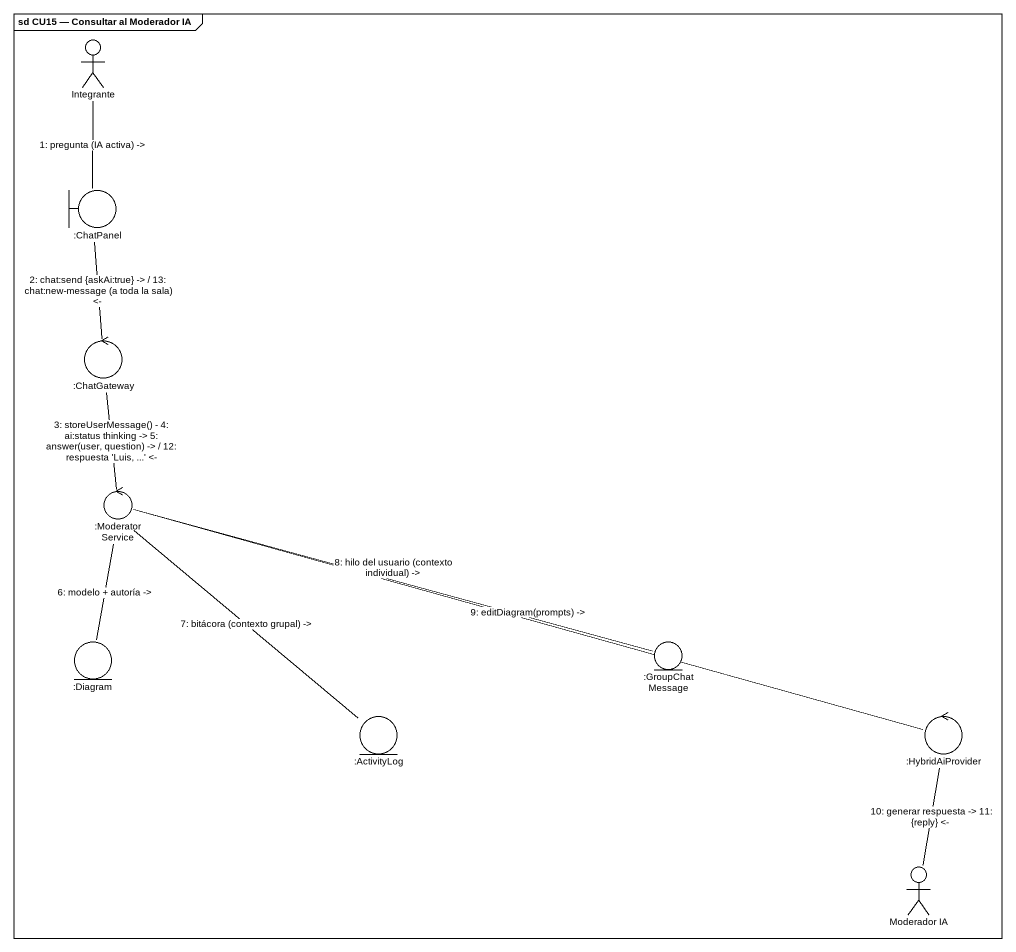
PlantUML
@startuml
mainframe sd CU15 — Consultar al Moderador IA
actor Integrante
boundary ":ChatPanel" as ChatPanel
control ":ChatGateway" as ChatGateway
control ":ModeratorService" as ModeratorService
entity ":Diagram" as Diagram
entity ":GroupChatMessage" as GroupChatMessage
entity ":ActivityLog" as ActivityLog
control ":HybridAiProvider" as HybridAiProvider
actor "Moderador IA" as Moderador_IA
Integrante -- ChatPanel : 1: pregunta (IA activa) ->
ChatPanel -- ChatGateway : 2: chat:send {askAi:true} -> / 13: chat:new-message (a toda la sala) <-
ChatGateway -- ModeratorService : 3: storeUserMessage() - 4: ai:status thinking -> 5: answer(user, question) -> / 12: respuesta 'Luis, ...' <-
ModeratorService -- Diagram : 6: modelo + autoría ->
ModeratorService -right- GroupChatMessage : 8: hilo del usuario (contexto individual) ->
ModeratorService -- ActivityLog : 7: bitácora (contexto grupal) ->
ModeratorService -right- HybridAiProvider : 9: editDiagram(prompts) ->
HybridAiProvider -- Moderador_IA : 10: generar respuesta -> 11: {reply} <-
@enduml
